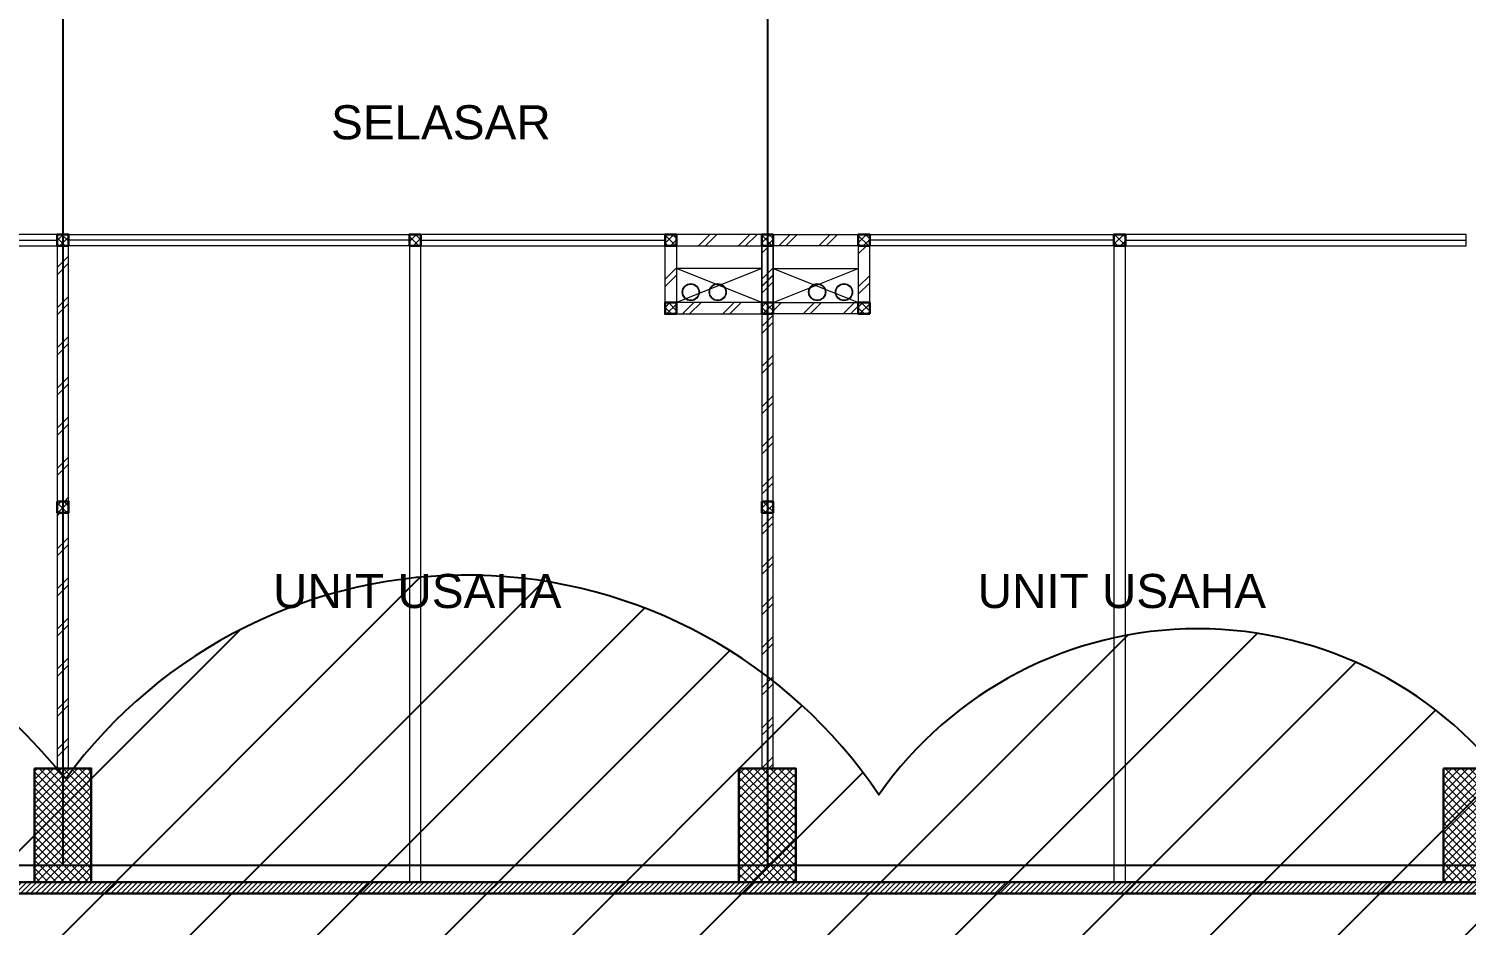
# Model space of a CAD drawing. Header units: millimetres. Extents: x -324 to 75, y -297 to 74.
# Drawn here: x -64.93 to -52.28, y 42.72 to 50.61 of the extents above; entities that cross this region are included whole.
import ezdxf

# ---------------------------------------------------------------- set-up
doc = ezdxf.new("R2010")
doc.units = ezdxf.units.MM
doc.layers.get('defpoints').update_dxf_attribs({"color": 1})
for name, color, linetype, lineweight in [('ars', 11, 'Continuous', 0), ('KOL', 1, 'Continuous', 30), ('KOLOM', 4, 'Continuous', 9), ('lan', 7, 'Continuous', 15), ('NOT', 7, 'Continuous', 20), ('tem', 5, 'Continuous', 20)]:
    doc.layers.add(name, color=color, linetype=linetype, lineweight=lineweight)
doc.layers.add('as', color=1, linetype='Continuous', plot=False)
doc.styles.get("Standard").update_dxf_attribs({"font": 'arial.ttf'})
pattern_1 = [(45, (0.09994, 0.1431), (-0.1767767, 0.1767767), []), (45, (0.16244, 0.1431), (-0.1767767, 0.1767767), [])]
pattern_2 = [(45, (58.74994, -6.0569), (-0.1767767, 0.1767767), []), (45, (58.81244, -6.0569), (-0.1767767, 0.1767767), [])]
pattern_3 = [(45, (60.47994, -1.9569), (-0.1767767, 0.1767767), []), (45, (60.54244, -1.9569), (-0.1767767, 0.1767767), [])]
pattern_4 = [(45, (60.47994, -2.5569), (-0.1767767, 0.1767767), []), (45, (60.54244, -2.5569), (-0.1767767, 0.1767767), [])]

# ---------------------------------------------------------------- blocks, each defined once
blk = doc.blocks.new('K 10.10')
at = {"layer": 'ars'}
h = blk.add_hatch(dxfattribs=at)
h.set_pattern_fill('_USER', color=256, scale=0.05, angle=45, double=1, pattern_type=0)
h.set_pattern_definition([(45, (0, 0), (-0.035355339, 0.035355339), []), (135, (0, 0), (-0.035355339, -0.035355339), [])])
h.paths.add_polyline_path([(1560.538, 1380.407), (1560.638, 1380.407), (1560.638, 1380.507), (1560.538, 1380.507)])
at = {"layer": 'KOL'}
blk.add_lwpolyline([(1560.538, 1380.407), (1560.638, 1380.407), (1560.638, 1380.507), (1560.538, 1380.507)], close=True, dxfattribs=at)
blk = doc.blocks.new('k2')
at = {"layer": 'ars'}
h = blk.add_hatch(dxfattribs=at)
h.set_pattern_fill('_USER', color=256, scale=0.05, angle=45, double=1, pattern_type=0)
h.set_pattern_definition([(45, (0, -5), (-0.03535534, 0.03535534), []), (135, (0, -5), (-0.03535534, -0.03535534), [])])
h.paths.add_polyline_path([(-0.25, -0.5), (0.25, -0.5), (0.25, 0.5), (-0.25, 0.5)])
at = {"layer": 'KOL'}
blk.add_lwpolyline([(-0.25, -0.5), (0.25, -0.5), (0.25, 0.5), (-0.25, 0.5)], close=True, dxfattribs=at)
blk = doc.blocks.new('A-2')
at = {"layer": 'ars'}
h = blk.add_hatch(dxfattribs=at)
h.set_pattern_fill('ANSI31', color=256, scale=0.25, angle=180, style=0)
h.set_pattern_definition([(45, (37.91715, 49.56774), (-0.022097087, 0.022097087), [])])
h.paths.add_polyline_path([(6.717, 43.768), (37.817, 43.768), (37.917, 43.768), (37.917, 50.488), (37.817, 50.488), (37.817, 43.868), (6.717, 43.868)])
h = blk.add_hatch(dxfattribs=at)
h.set_pattern_fill('TEMBOK', color=256, scale=0.25)
h.set_pattern_definition(pattern_1)
h.paths.add_polyline_path([(18.917, 47.218), (19.017, 47.218), (19.017, 49.468), (18.917, 49.468)])
h = blk.add_hatch(dxfattribs=at)
h.set_pattern_fill('TEMBOK', color=256, scale=0.25)
h.set_pattern_definition(pattern_2)
h.paths.add_polyline_path([(24.367, 49.468), (24.267, 49.468), (24.267, 48.968), (24.367, 48.968)])
h = blk.add_hatch(dxfattribs=at)
h.set_pattern_fill('TEMBOK', color=256, scale=0.25)
h.set_pattern_definition(pattern_4)
h.paths.add_polyline_path([(24.367, 49.568), (25.117, 49.568), (25.117, 49.468), (24.367, 49.468)])
h = blk.add_hatch(dxfattribs=at)
h.set_pattern_fill('TEMBOK', color=256, scale=0.25)
h.set_pattern_definition(pattern_1)
h.paths.add_polyline_path([(25.117, 47.218), (25.217, 47.218), (25.217, 49.468), (25.117, 49.468)])
h = blk.add_hatch(dxfattribs=at)
h.set_pattern_fill('TEMBOK', color=256, scale=0.25)
h.set_pattern_definition([(45, (59.59994, -6.0569), (-0.1767767, 0.1767767), []), (45, (59.66244, -6.0569), (-0.1767767, 0.1767767), [])])
h.paths.add_polyline_path([(25.217, 49.468), (25.117, 49.468), (25.117, 48.968), (25.217, 48.968)])
h = blk.add_hatch(dxfattribs=at)
h.set_pattern_fill('TEMBOK', color=256, scale=0.25)
h.set_pattern_definition(pattern_4)
h.paths.add_polyline_path([(25.967, 49.568), (25.217, 49.568), (25.217, 49.468), (25.967, 49.468)])
h = blk.add_hatch(dxfattribs=at)
h.set_pattern_fill('TEMBOK', color=256, scale=0.25)
h.set_pattern_definition(pattern_2)
h.paths.add_polyline_path([(25.967, 49.468), (26.067, 49.468), (26.067, 48.968), (25.967, 48.968)])
h = blk.add_hatch(dxfattribs=at)
h.set_pattern_fill('TEMBOK', color=256, scale=0.25)
h.set_pattern_definition(pattern_3)
h.paths.add_polyline_path([(24.367, 48.968), (25.117, 48.968), (25.117, 48.868), (24.367, 48.868)])
h = blk.add_hatch(dxfattribs=at)
h.set_pattern_fill('TEMBOK', color=256, scale=0.25)
h.set_pattern_definition(pattern_3)
h.paths.add_polyline_path([(25.967, 48.968), (25.217, 48.968), (25.217, 48.868), (25.967, 48.868)])
h = blk.add_hatch(dxfattribs=at)
h.set_pattern_fill('TEMBOK', color=256, scale=0.25)
h.set_pattern_definition(pattern_1)
h.paths.add_polyline_path([(18.917, 44.868), (19.017, 44.868), (19.017, 47.118), (18.917, 47.118)])
h = blk.add_hatch(dxfattribs=at)
h.set_pattern_fill('TEMBOK', color=256, scale=0.25)
h.set_pattern_definition(pattern_1)
h.paths.add_polyline_path([(25.117, 44.868), (25.217, 44.868), (25.217, 47.118), (25.117, 47.118)])
for centre, radius in [((24.493, 49.06), 0.075), ((24.493, 49.06), 0.071), ((24.73, 49.06), 0.075), ((24.73, 49.06), 0.071), ((25.605, 49.06), 0.075), ((25.605, 49.06), 0.071), ((25.841, 49.06), 0.075), ((25.841, 49.06), 0.071)]:
    blk.add_circle(centre, radius, dxfattribs=at)
at = {"layer": 'as'}
for p, q in [((18.967, 57.118), (18.967, 44.018)), ((25.167, 57.118), (25.167, 44.018)), ((-36.833, 44.018), (37.567, 44.018))]:
    blk.add_line(p, q, dxfattribs=at)
at = {"layer": 'KOL'}
blk.add_lwpolyline([(6.717, 43.768), (37.817, 43.768), (37.917, 43.768), (37.917, 50.488), (37.817, 50.488), (37.817, 43.868), (6.717, 43.868), (6.717, 43.768)], dxfattribs=at)
at = {"layer": 'lan'}
for p, q in [((15.917, 49.518), (18.917, 49.518)), ((22.017, 49.518), (19.017, 49.518)), ((22.117, 49.518), (24.267, 49.518)), ((28.217, 49.518), (26.067, 49.518)), ((28.317, 49.518), (31.317, 49.518))]:
    blk.add_line(p, q, dxfattribs=at)
for points in [[(18.917, 49.468), (18.917, 49.568), (15.917, 49.568), (15.917, 49.468)], [(19.017, 49.468), (19.017, 49.568), (22.017, 49.568), (22.017, 49.468)], [(22.017, 43.868), (22.117, 43.868), (22.117, 49.468), (22.017, 49.468)], [(24.267, 49.468), (24.267, 49.568), (22.117, 49.568), (22.117, 49.468)], [(26.067, 49.468), (26.067, 49.568), (28.217, 49.568), (28.217, 49.468)], [(28.217, 43.868), (28.317, 43.868), (28.317, 49.468), (28.217, 49.468)], [(31.317, 49.468), (31.317, 49.568), (28.317, 49.568), (28.317, 49.468)]]:
    blk.add_lwpolyline(points, close=True, dxfattribs=at)
for points in [[(25.117, 49.268), (24.367, 48.968)], [(25.117, 48.968), (24.367, 49.268)], [(25.117, 49.268), (24.367, 49.268)], [(25.217, 49.268), (25.968, 48.968)], [(25.217, 48.968), (25.967, 49.268)], [(25.217, 49.268), (25.967, 49.268)]]:
    blk.add_lwpolyline(points, dxfattribs=at)
at = {"layer": 'tem', "ltscale": 2}
for points in [[(18.917, 47.218), (19.017, 47.218), (19.017, 49.468), (18.917, 49.468)], [(25.117, 47.218), (25.217, 47.218), (25.217, 49.468), (25.117, 49.468)], [(18.917, 44.868), (19.017, 44.868), (19.017, 47.118), (18.917, 47.118)], [(25.117, 44.868), (25.217, 44.868), (25.217, 47.118), (25.117, 47.118)]]:
    blk.add_lwpolyline(points, close=True, dxfattribs=at)
at = {"layer": 'tem'}
for points in [[(24.367, 48.968), (24.267, 48.968), (24.267, 49.468), (24.367, 49.468)], [(24.367, 49.468), (25.117, 49.468), (25.117, 49.568), (24.367, 49.568)], [(25.117, 49.468), (25.217, 49.468), (25.217, 48.968), (25.117, 48.968)], [(25.967, 49.468), (25.217, 49.468), (25.217, 49.568), (25.967, 49.568)], [(25.967, 48.968), (26.067, 48.968), (26.067, 49.468), (25.967, 49.468)], [(25.117, 48.968), (24.367, 48.968), (24.367, 48.868), (25.117, 48.868)], [(25.217, 48.968), (25.967, 48.968), (25.967, 48.868), (25.217, 48.868)]]:
    blk.add_lwpolyline(points, close=True, dxfattribs=at)
at = {"layer": 'KOL', "xscale": -1, "rotation": 180}
for p in [(18.967, 44.368), (25.167, 44.368), (31.367, 44.368)]:
    blk.add_blockref('k2', p, dxfattribs=at)
at = {"layer": 'KOLOM', "extrusion": (0, 0, -1), "zscale": -1}
for p in [(-1579.555, -1330.939), (-1582.655, -1330.939), (-1584.905, -1330.939), (-1585.755, -1330.939), (-1585.755, -1330.939), (-1586.605, -1330.939), (-1588.855, -1330.939), (-1584.905, -1331.539), (-1585.755, -1331.539), (-1586.605, -1331.539)]:
    blk.add_blockref('K 10.10', p, dxfattribs=at)
at = {"layer": 'KOLOM', "extrusion": (0, 0, -1), "zscale": -1, "rotation": 180}
for p in [(1541.621, 1427.625), (1535.421, 1427.625)]:
    blk.add_blockref('K 10.10', p, dxfattribs=at)

msp = doc.modelspace()

# ---------------------------------------------------------------- hatches: boundary and pattern name
at = {"layer": 'defpoints'}
h = msp.add_hatch(dxfattribs=at)
h.set_pattern_fill('ANSI31', color=2, scale=0.25, style=0)
h.set_pattern_definition([(45, (47.64964, 0), (-0.561266, 0.561266), [])])
edge = h.paths.add_edge_path()
edge.add_arc((-75.354, 41.306), 1.847, 111.5995, 221.5995)
edge.add_arc((-74.674, 40.269), 2.071, 185.2704, 295.2704)
edge.add_arc((-72.773, 39.109), 1.242, 215, 325)
edge.add_arc((-68.052, 40.572), 4.295, 210.4289, 320.4289)
edge.add_arc((-62.651, 38.881), 2.337, 206.5782, 316.5782)
edge.add_arc((-58.077, 39.289), 3.511, 215, 325)
edge.add_arc((-53.728, 38.306), 1.798, 215, 325)
edge.add_arc((-50.245, 38.734), 2.484, 215.9871, 325.9871)
edge.add_arc((-47.513, 38.025), 0.957, 225.2986, 335.2986)
edge.add_arc((-46.219, 38.288), 0.787, 237.3676, 347.3676)
edge.add_arc((-44.598, 39.288), 1.449, 233.9595, 343.9595)
edge.add_arc((-43.329, 39.585), 0.708, 279.9695, 389.9695)
edge.add_arc((-42.824, 41.587), 1.651, 273.7659, 383.7659)
edge.add_arc((-44.746, 41.258), 3.574, 16.1419, 126.1419)
edge.add_arc((-49.246, 42.261), 3.045, 38.2225, 148.2225)
edge.add_arc((-54.64, 41.9), 3.425, 35, 145)
edge.add_arc((-61.072, 41.43), 4.368, 33.8774, 143.8774)
edge.add_arc((-69.974, 39.511), 7.005, 39.906, 149.906)

# ---------------------------------------------------------------- linework, layer by layer
at = {"layer": 'defpoints', "color": 2}
msp.add_lwpolyline([(-76.034, 43.023, 0.520567), (-76.736, 40.079, 0.520567), (-73.79, 38.397, 0.520567), (-71.756, 38.397, 0.520567), (-64.741, 37.836, 0.520567), (-60.953, 37.275, 0.520567), (-55.201, 37.275, 0.520567), (-52.255, 37.275, 0.520567), (-48.187, 37.345, 0.520567), (-46.643, 37.625, 0.520567), (-45.451, 38.116, 0.520567), (-43.206, 38.887, 0.520567), (-42.715, 39.939, 0.520567), (-41.312, 42.252, 0.520567), (-46.854, 44.145, 0.520567), (-51.834, 43.865, 0.520567), (-57.446, 43.865, 0.520567), (-64.601, 44.005, 0.520567)], format="xyb", close=True, dxfattribs=at)

# ---------------------------------------------------------------- block references
msp.add_blockref('A-2', (-83.593, -0.772))

# ---------------------------------------------------------------- texts
at = {"layer": 'NOT', "char_height": 0.3, "attachment_point": 1}
for s, insert in [('\\pi0.37622;SELASAR', (-62.642, 49.933)), ('\\pi0.077964;UNIT USAHA', (-62.854, 45.808)), ('\\pi0.077964;UNIT USAHA', (-56.654, 45.808))]:
    msp.add_mtext_dynamic_manual_height_columns(s, width=2.66173, gutter_width=1, heights=[0], dxfattribs=dict(at, insert=insert))

doc.saveas('drawing.dxf')
